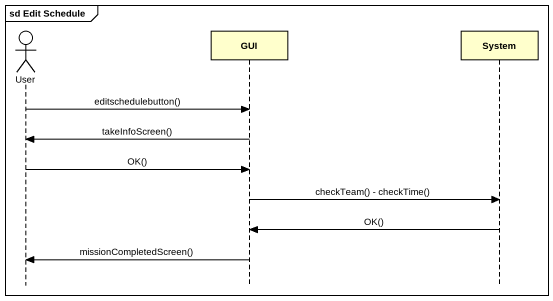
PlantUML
@startuml
mainframe sd Edit Schedule
hide footbox
actor User
participant GUI
participant System

User -> GUI : editschedulebutton()
GUI -> User : takeInfoScreen()
User -> GUI : OK()
GUI -> System : checkTeam() - checkTime()
System -> GUI : OK()
GUI -> User : missionCompletedScreen()
@enduml
